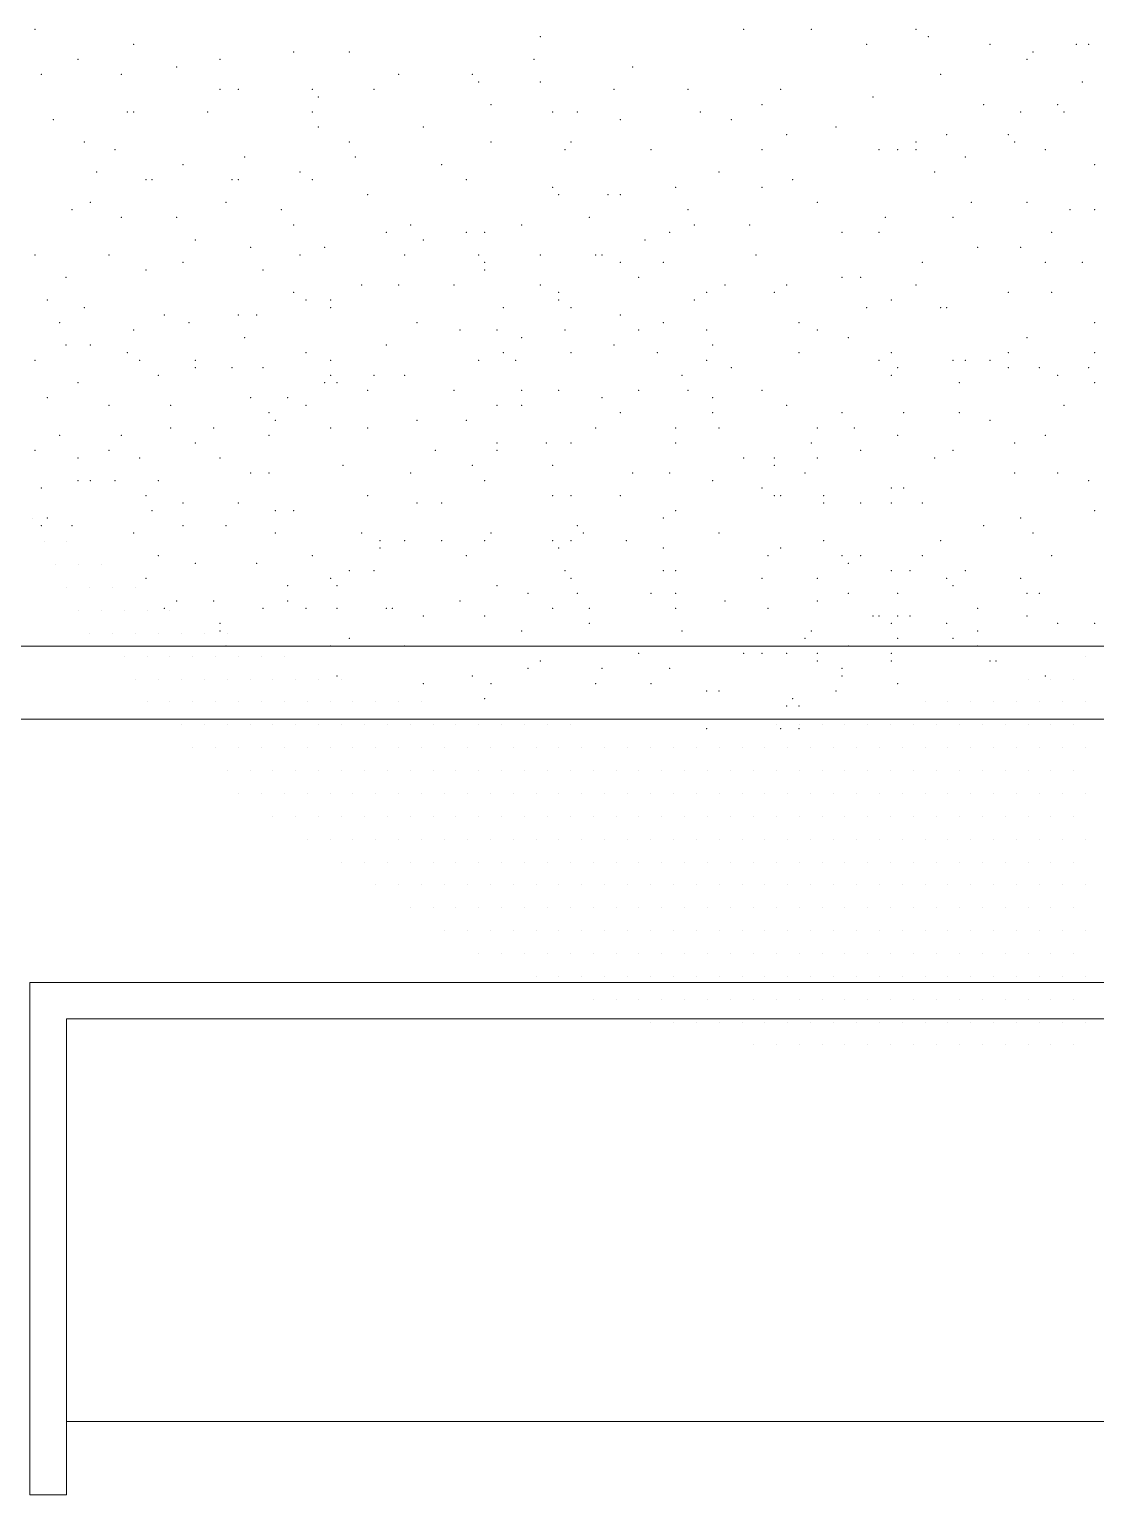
# Model space of a CAD drawing. Header units: metres. Extents: x 599 to 707, y 227 to 318.
# Drawn here: x 658.548 to 660.004, y 275.749 to 277.751 of the extents above; entities that cross this region are included whole.
import ezdxf

# ---------------------------------------------------------------- set-up
doc = ezdxf.new("R2010")
doc.units = ezdxf.units.M
for name, color, linetype, lineweight in [('banqueta', 252, 'Continuous', 9), ('gradas', 35, 'Continuous', 5), ('vegetacion', 74, 'Continuous', 0)]:
    doc.layers.add(name, color=color, linetype=linetype, lineweight=lineweight)

msp = doc.modelspace()

# ---------------------------------------------------------------- linework, layer by layer
at = {"layer": 'banqueta'}
for p, q in [((655.2498, 276.9088), (664.9148, 276.9088)), ((655.2498, 276.8088), (664.9887, 276.8088))]:
    msp.add_line(p, q, dxfattribs=at)
at = {"layer": 'gradas'}
for p, q in [((658.5481, 276.4493), (658.5481, 275.7493)), ((660.5481, 276.4493), (658.5481, 276.4493)), ((660.4981, 276.3993), (658.5981, 276.3993)), ((658.5981, 276.3993), (658.5981, 275.7493)), ((658.5981, 275.8493), (660.4981, 275.8493)), ((658.5481, 275.7493), (658.5981, 275.7493))]:
    msp.add_line(p, q, dxfattribs=at)
at = {"layer": 'vegetacion', "color": 0}
for p, q in [((658.552, 277.0824), (658.552, 277.0824)), ((658.5676, 277.0512), (658.5676, 277.0512)), ((658.5989, 277.0512), (658.5989, 277.0512)), ((658.5833, 277.0199), (658.5833, 277.0199)), ((658.6145, 277.0199), (658.6145, 277.0199)), ((658.6458, 277.0199), (658.6458, 277.0199)), ((658.5989, 276.9887), (658.5989, 276.9887)), ((658.6301, 276.9887), (658.6301, 276.9887)), ((658.6614, 276.9887), (658.6614, 276.9887)), ((658.6926, 276.9887), (658.6926, 276.9887)), ((658.6145, 276.9574), (658.6145, 276.9574)), ((658.6458, 276.9574), (658.6458, 276.9574)), ((658.677, 276.9574), (658.677, 276.9574)), ((658.7083, 276.9574), (658.7083, 276.9574)), ((658.7395, 276.9574), (658.7395, 276.9574)), ((658.6301, 276.9262), (658.6301, 276.9262)), ((658.6614, 276.9262), (658.6614, 276.9262)), ((658.6926, 276.9262), (658.6926, 276.9262)), ((658.7239, 276.9262), (658.7239, 276.9262)), ((658.7551, 276.9262), (658.7551, 276.9262)), ((658.7864, 276.9262), (658.7864, 276.9262)), ((658.8176, 276.9262), (658.8176, 276.9262)), ((658.677, 276.8949), (658.677, 276.8949)), ((658.7083, 276.8949), (658.7083, 276.8949)), ((658.7395, 276.8949), (658.7395, 276.8949)), ((658.7708, 276.8949), (658.7708, 276.8949)), ((658.802, 276.8949), (658.802, 276.8949)), ((658.8333, 276.8949), (658.8333, 276.8949)), ((658.8645, 276.8949), (658.8645, 276.8949)), ((658.8958, 276.8949), (658.8958, 276.8949)), ((659.9895, 276.8949), (659.9895, 276.8949)), ((658.6926, 276.8637), (658.6926, 276.8637)), ((658.7239, 276.8637), (658.7239, 276.8637)), ((658.7551, 276.8637), (658.7551, 276.8637)), ((658.7864, 276.8637), (658.7864, 276.8637)), ((658.8176, 276.8637), (658.8176, 276.8637)), ((658.8489, 276.8637), (658.8489, 276.8637)), ((658.8801, 276.8637), (658.8801, 276.8637)), ((658.9114, 276.8637), (658.9114, 276.8637)), ((658.9426, 276.8637), (658.9426, 276.8637)), ((658.9739, 276.8637), (658.9739, 276.8637)), ((659.9114, 276.8637), (659.9114, 276.8637)), ((659.9426, 276.8637), (659.9426, 276.8637)), ((659.9739, 276.8637), (659.9739, 276.8637)), ((658.7083, 276.8324), (658.7083, 276.8324)), ((658.7395, 276.8324), (658.7395, 276.8324)), ((658.7708, 276.8324), (658.7708, 276.8324)), ((658.802, 276.8324), (658.802, 276.8324)), ((658.8333, 276.8324), (658.8333, 276.8324)), ((658.8645, 276.8324), (658.8645, 276.8324)), ((658.8958, 276.8324), (658.8958, 276.8324)), ((658.927, 276.8324), (658.927, 276.8324)), ((658.9583, 276.8324), (658.9583, 276.8324)), ((658.9895, 276.8324), (658.9895, 276.8324)), ((659.0208, 276.8324), (659.0208, 276.8324)), ((659.052, 276.8324), (659.052, 276.8324)), ((659.0833, 276.8324), (659.0833, 276.8324)), ((659.7708, 276.8324), (659.7708, 276.8324)), ((659.802, 276.8324), (659.802, 276.8324)), ((659.8333, 276.8324), (659.8333, 276.8324)), ((659.8645, 276.8324), (659.8645, 276.8324)), ((659.8958, 276.8324), (659.8958, 276.8324)), ((659.927, 276.8324), (659.927, 276.8324)), ((659.9583, 276.8324), (659.9583, 276.8324)), ((659.9895, 276.8324), (659.9895, 276.8324)), ((658.7551, 276.8012), (658.7551, 276.8012)), ((658.7864, 276.8012), (658.7864, 276.8012)), ((658.8176, 276.8012), (658.8176, 276.8012)), ((658.8489, 276.8012), (658.8489, 276.8012)), ((658.8801, 276.8012), (658.8801, 276.8012)), ((658.9114, 276.8012), (658.9114, 276.8012)), ((658.9426, 276.8012), (658.9426, 276.8012)), ((658.9739, 276.8012), (658.9739, 276.8012)), ((659.0051, 276.8012), (659.0051, 276.8012)), ((659.0364, 276.8012), (659.0364, 276.8012)), ((659.0676, 276.8012), (659.0676, 276.8012)), ((659.0989, 276.8012), (659.0989, 276.8012)), ((659.1301, 276.8012), (659.1301, 276.8012)), ((659.1614, 276.8012), (659.1614, 276.8012)), ((659.1926, 276.8012), (659.1926, 276.8012)), ((659.2239, 276.8012), (659.2239, 276.8012)), ((659.2551, 276.8012), (659.2551, 276.8012)), ((659.2864, 276.8012), (659.2864, 276.8012)), ((659.5676, 276.8012), (659.5676, 276.8012)), ((659.5989, 276.8012), (659.5989, 276.8012)), ((659.6301, 276.8012), (659.6301, 276.8012)), ((659.6614, 276.8012), (659.6614, 276.8012)), ((659.6926, 276.8012), (659.6926, 276.8012)), ((659.7239, 276.8012), (659.7239, 276.8012)), ((659.7551, 276.8012), (659.7551, 276.8012)), ((659.7864, 276.8012), (659.7864, 276.8012)), ((659.8176, 276.8012), (659.8176, 276.8012)), ((659.8489, 276.8012), (659.8489, 276.8012)), ((659.8801, 276.8012), (659.8801, 276.8012)), ((659.9114, 276.8012), (659.9114, 276.8012)), ((659.9426, 276.8012), (659.9426, 276.8012)), ((659.9739, 276.8012), (659.9739, 276.8012)), ((658.7708, 276.7699), (658.7708, 276.7699)), ((658.802, 276.7699), (658.802, 276.7699)), ((658.8333, 276.7699), (658.8333, 276.7699)), ((658.8645, 276.7699), (658.8645, 276.7699)), ((658.8958, 276.7699), (658.8958, 276.7699)), ((658.927, 276.7699), (658.927, 276.7699)), ((658.9583, 276.7699), (658.9583, 276.7699)), ((658.9895, 276.7699), (658.9895, 276.7699)), ((659.0208, 276.7699), (659.0208, 276.7699)), ((659.052, 276.7699), (659.052, 276.7699)), ((659.0833, 276.7699), (659.0833, 276.7699)), ((659.1145, 276.7699), (659.1145, 276.7699)), ((659.1458, 276.7699), (659.1458, 276.7699)), ((659.177, 276.7699), (659.177, 276.7699)), ((659.2083, 276.7699), (659.2083, 276.7699)), ((659.2395, 276.7699), (659.2395, 276.7699)), ((659.2708, 276.7699), (659.2708, 276.7699)), ((659.302, 276.7699), (659.302, 276.7699)), ((659.3333, 276.7699), (659.3333, 276.7699)), ((659.3645, 276.7699), (659.3645, 276.7699)), ((659.3958, 276.7699), (659.3958, 276.7699)), ((659.427, 276.7699), (659.427, 276.7699)), ((659.4583, 276.7699), (659.4583, 276.7699)), ((659.4895, 276.7699), (659.4895, 276.7699)), ((659.5208, 276.7699), (659.5208, 276.7699)), ((659.552, 276.7699), (659.552, 276.7699)), ((659.5833, 276.7699), (659.5833, 276.7699)), ((659.6145, 276.7699), (659.6145, 276.7699)), ((659.6458, 276.7699), (659.6458, 276.7699)), ((659.677, 276.7699), (659.677, 276.7699)), ((659.7083, 276.7699), (659.7083, 276.7699)), ((659.7395, 276.7699), (659.7395, 276.7699)), ((659.7708, 276.7699), (659.7708, 276.7699)), ((659.802, 276.7699), (659.802, 276.7699)), ((659.8333, 276.7699), (659.8333, 276.7699)), ((659.8645, 276.7699), (659.8645, 276.7699)), ((659.8958, 276.7699), (659.8958, 276.7699)), ((659.927, 276.7699), (659.927, 276.7699)), ((659.9583, 276.7699), (659.9583, 276.7699)), ((659.9895, 276.7699), (659.9895, 276.7699)), ((658.8176, 276.7387), (658.8176, 276.7387)), ((658.8489, 276.7387), (658.8489, 276.7387)), ((658.8801, 276.7387), (658.8801, 276.7387)), ((658.9114, 276.7387), (658.9114, 276.7387)), ((658.9426, 276.7387), (658.9426, 276.7387)), ((658.9739, 276.7387), (658.9739, 276.7387)), ((659.0051, 276.7387), (659.0051, 276.7387)), ((659.0364, 276.7387), (659.0364, 276.7387)), ((659.0676, 276.7387), (659.0676, 276.7387)), ((659.0989, 276.7387), (659.0989, 276.7387)), ((659.1301, 276.7387), (659.1301, 276.7387)), ((659.1614, 276.7387), (659.1614, 276.7387)), ((659.1926, 276.7387), (659.1926, 276.7387)), ((659.2239, 276.7387), (659.2239, 276.7387)), ((659.2551, 276.7387), (659.2551, 276.7387)), ((659.2864, 276.7387), (659.2864, 276.7387)), ((659.3176, 276.7387), (659.3176, 276.7387)), ((659.3489, 276.7387), (659.3489, 276.7387)), ((659.3801, 276.7387), (659.3801, 276.7387)), ((659.4114, 276.7387), (659.4114, 276.7387)), ((659.4426, 276.7387), (659.4426, 276.7387)), ((659.4739, 276.7387), (659.4739, 276.7387)), ((659.5051, 276.7387), (659.5051, 276.7387)), ((659.5364, 276.7387), (659.5364, 276.7387)), ((659.5676, 276.7387), (659.5676, 276.7387)), ((659.5989, 276.7387), (659.5989, 276.7387)), ((659.6301, 276.7387), (659.6301, 276.7387)), ((659.6614, 276.7387), (659.6614, 276.7387)), ((659.6926, 276.7387), (659.6926, 276.7387)), ((659.7239, 276.7387), (659.7239, 276.7387)), ((659.7551, 276.7387), (659.7551, 276.7387)), ((659.7864, 276.7387), (659.7864, 276.7387)), ((659.8176, 276.7387), (659.8176, 276.7387)), ((659.8489, 276.7387), (659.8489, 276.7387)), ((659.8801, 276.7387), (659.8801, 276.7387)), ((659.9114, 276.7387), (659.9114, 276.7387)), ((659.9426, 276.7387), (659.9426, 276.7387)), ((659.9739, 276.7387), (659.9739, 276.7387)), ((658.8333, 276.7074), (658.8333, 276.7074)), ((658.8645, 276.7074), (658.8645, 276.7074)), ((658.8958, 276.7074), (658.8958, 276.7074)), ((658.927, 276.7074), (658.927, 276.7074)), ((658.9583, 276.7074), (658.9583, 276.7074)), ((658.9895, 276.7074), (658.9895, 276.7074)), ((659.0208, 276.7074), (659.0208, 276.7074)), ((659.052, 276.7074), (659.052, 276.7074)), ((659.0833, 276.7074), (659.0833, 276.7074)), ((659.1145, 276.7074), (659.1145, 276.7074)), ((659.1458, 276.7074), (659.1458, 276.7074)), ((659.177, 276.7074), (659.177, 276.7074)), ((659.2083, 276.7074), (659.2083, 276.7074)), ((659.2395, 276.7074), (659.2395, 276.7074)), ((659.2708, 276.7074), (659.2708, 276.7074)), ((659.302, 276.7074), (659.302, 276.7074)), ((659.3333, 276.7074), (659.3333, 276.7074)), ((659.3645, 276.7074), (659.3645, 276.7074)), ((659.3958, 276.7074), (659.3958, 276.7074)), ((659.427, 276.7074), (659.427, 276.7074)), ((659.4583, 276.7074), (659.4583, 276.7074)), ((659.4895, 276.7074), (659.4895, 276.7074)), ((659.5208, 276.7074), (659.5208, 276.7074)), ((659.552, 276.7074), (659.552, 276.7074)), ((659.5833, 276.7074), (659.5833, 276.7074)), ((659.6145, 276.7074), (659.6145, 276.7074)), ((659.6458, 276.7074), (659.6458, 276.7074)), ((659.677, 276.7074), (659.677, 276.7074)), ((659.7083, 276.7074), (659.7083, 276.7074)), ((659.7395, 276.7074), (659.7395, 276.7074)), ((659.7708, 276.7074), (659.7708, 276.7074)), ((659.802, 276.7074), (659.802, 276.7074)), ((659.8333, 276.7074), (659.8333, 276.7074)), ((659.8645, 276.7074), (659.8645, 276.7074)), ((659.8958, 276.7074), (659.8958, 276.7074)), ((659.927, 276.7074), (659.927, 276.7074)), ((659.9583, 276.7074), (659.9583, 276.7074)), ((659.9895, 276.7074), (659.9895, 276.7074)), ((658.8801, 276.6762), (658.8801, 276.6762)), ((658.9114, 276.6762), (658.9114, 276.6762)), ((658.9426, 276.6762), (658.9426, 276.6762)), ((658.9739, 276.6762), (658.9739, 276.6762)), ((659.0051, 276.6762), (659.0051, 276.6762)), ((659.0364, 276.6762), (659.0364, 276.6762)), ((659.0676, 276.6762), (659.0676, 276.6762)), ((659.0989, 276.6762), (659.0989, 276.6762)), ((659.1301, 276.6762), (659.1301, 276.6762)), ((659.1614, 276.6762), (659.1614, 276.6762)), ((659.1926, 276.6762), (659.1926, 276.6762)), ((659.2239, 276.6762), (659.2239, 276.6762)), ((659.2551, 276.6762), (659.2551, 276.6762)), ((659.2864, 276.6762), (659.2864, 276.6762)), ((659.3176, 276.6762), (659.3176, 276.6762)), ((659.3489, 276.6762), (659.3489, 276.6762)), ((659.3801, 276.6762), (659.3801, 276.6762)), ((659.4114, 276.6762), (659.4114, 276.6762)), ((659.4426, 276.6762), (659.4426, 276.6762)), ((659.4739, 276.6762), (659.4739, 276.6762)), ((659.5051, 276.6762), (659.5051, 276.6762)), ((659.5364, 276.6762), (659.5364, 276.6762)), ((659.5676, 276.6762), (659.5676, 276.6762)), ((659.5989, 276.6762), (659.5989, 276.6762)), ((659.6301, 276.6762), (659.6301, 276.6762)), ((659.6614, 276.6762), (659.6614, 276.6762)), ((659.6926, 276.6762), (659.6926, 276.6762)), ((659.7239, 276.6762), (659.7239, 276.6762)), ((659.7551, 276.6762), (659.7551, 276.6762)), ((659.7864, 276.6762), (659.7864, 276.6762)), ((659.8176, 276.6762), (659.8176, 276.6762)), ((659.8489, 276.6762), (659.8489, 276.6762)), ((659.8801, 276.6762), (659.8801, 276.6762)), ((659.9114, 276.6762), (659.9114, 276.6762)), ((659.9426, 276.6762), (659.9426, 276.6762)), ((659.9739, 276.6762), (659.9739, 276.6762)), ((658.927, 276.6449), (658.927, 276.6449)), ((658.9583, 276.6449), (658.9583, 276.6449)), ((658.9895, 276.6449), (658.9895, 276.6449)), ((659.0208, 276.6449), (659.0208, 276.6449)), ((659.052, 276.6449), (659.052, 276.6449)), ((659.0833, 276.6449), (659.0833, 276.6449)), ((659.1145, 276.6449), (659.1145, 276.6449)), ((659.1458, 276.6449), (659.1458, 276.6449)), ((659.177, 276.6449), (659.177, 276.6449)), ((659.2083, 276.6449), (659.2083, 276.6449)), ((659.2395, 276.6449), (659.2395, 276.6449)), ((659.2708, 276.6449), (659.2708, 276.6449)), ((659.302, 276.6449), (659.302, 276.6449)), ((659.3333, 276.6449), (659.3333, 276.6449)), ((659.3645, 276.6449), (659.3645, 276.6449)), ((659.3958, 276.6449), (659.3958, 276.6449)), ((659.427, 276.6449), (659.427, 276.6449)), ((659.4583, 276.6449), (659.4583, 276.6449)), ((659.4895, 276.6449), (659.4895, 276.6449)), ((659.5208, 276.6449), (659.5208, 276.6449)), ((659.552, 276.6449), (659.552, 276.6449)), ((659.5833, 276.6449), (659.5833, 276.6449)), ((659.6145, 276.6449), (659.6145, 276.6449)), ((659.6458, 276.6449), (659.6458, 276.6449)), ((659.677, 276.6449), (659.677, 276.6449)), ((659.7083, 276.6449), (659.7083, 276.6449)), ((659.7395, 276.6449), (659.7395, 276.6449)), ((659.7708, 276.6449), (659.7708, 276.6449)), ((659.802, 276.6449), (659.802, 276.6449)), ((659.8333, 276.6449), (659.8333, 276.6449)), ((659.8645, 276.6449), (659.8645, 276.6449)), ((659.8958, 276.6449), (659.8958, 276.6449)), ((659.927, 276.6449), (659.927, 276.6449)), ((659.9583, 276.6449), (659.9583, 276.6449)), ((659.9895, 276.6449), (659.9895, 276.6449)), ((658.9739, 276.6137), (658.9739, 276.6137)), ((659.0051, 276.6137), (659.0051, 276.6137)), ((659.0364, 276.6137), (659.0364, 276.6137)), ((659.0676, 276.6137), (659.0676, 276.6137)), ((659.0989, 276.6137), (659.0989, 276.6137)), ((659.1301, 276.6137), (659.1301, 276.6137)), ((659.1614, 276.6137), (659.1614, 276.6137)), ((659.1926, 276.6137), (659.1926, 276.6137)), ((659.2239, 276.6137), (659.2239, 276.6137)), ((659.2551, 276.6137), (659.2551, 276.6137)), ((659.2864, 276.6137), (659.2864, 276.6137)), ((659.3176, 276.6137), (659.3176, 276.6137)), ((659.3489, 276.6137), (659.3489, 276.6137)), ((659.3801, 276.6137), (659.3801, 276.6137)), ((659.4114, 276.6137), (659.4114, 276.6137)), ((659.4426, 276.6137), (659.4426, 276.6137)), ((659.4739, 276.6137), (659.4739, 276.6137)), ((659.5051, 276.6137), (659.5051, 276.6137)), ((659.5364, 276.6137), (659.5364, 276.6137)), ((659.5676, 276.6137), (659.5676, 276.6137)), ((659.5989, 276.6137), (659.5989, 276.6137)), ((659.6301, 276.6137), (659.6301, 276.6137)), ((659.6614, 276.6137), (659.6614, 276.6137)), ((659.6926, 276.6137), (659.6926, 276.6137)), ((659.7239, 276.6137), (659.7239, 276.6137)), ((659.7551, 276.6137), (659.7551, 276.6137)), ((659.7864, 276.6137), (659.7864, 276.6137)), ((659.8176, 276.6137), (659.8176, 276.6137)), ((659.8489, 276.6137), (659.8489, 276.6137)), ((659.8801, 276.6137), (659.8801, 276.6137)), ((659.9114, 276.6137), (659.9114, 276.6137)), ((659.9426, 276.6137), (659.9426, 276.6137)), ((659.9739, 276.6137), (659.9739, 276.6137)), ((659.0208, 276.5824), (659.0208, 276.5824)), ((659.052, 276.5824), (659.052, 276.5824)), ((659.0833, 276.5824), (659.0833, 276.5824)), ((659.1145, 276.5824), (659.1145, 276.5824)), ((659.1458, 276.5824), (659.1458, 276.5824)), ((659.177, 276.5824), (659.177, 276.5824)), ((659.2083, 276.5824), (659.2083, 276.5824)), ((659.2395, 276.5824), (659.2395, 276.5824)), ((659.2708, 276.5824), (659.2708, 276.5824)), ((659.302, 276.5824), (659.302, 276.5824)), ((659.3333, 276.5824), (659.3333, 276.5824)), ((659.3645, 276.5824), (659.3645, 276.5824)), ((659.3958, 276.5824), (659.3958, 276.5824)), ((659.427, 276.5824), (659.427, 276.5824)), ((659.4583, 276.5824), (659.4583, 276.5824)), ((659.4895, 276.5824), (659.4895, 276.5824)), ((659.5208, 276.5824), (659.5208, 276.5824)), ((659.552, 276.5824), (659.552, 276.5824)), ((659.5833, 276.5824), (659.5833, 276.5824)), ((659.6145, 276.5824), (659.6145, 276.5824)), ((659.6458, 276.5824), (659.6458, 276.5824)), ((659.677, 276.5824), (659.677, 276.5824)), ((659.7083, 276.5824), (659.7083, 276.5824)), ((659.7395, 276.5824), (659.7395, 276.5824)), ((659.7708, 276.5824), (659.7708, 276.5824)), ((659.802, 276.5824), (659.802, 276.5824)), ((659.8333, 276.5824), (659.8333, 276.5824)), ((659.8645, 276.5824), (659.8645, 276.5824)), ((659.8958, 276.5824), (659.8958, 276.5824)), ((659.927, 276.5824), (659.927, 276.5824)), ((659.9583, 276.5824), (659.9583, 276.5824)), ((659.9895, 276.5824), (659.9895, 276.5824)), ((659.0676, 276.5512), (659.0676, 276.5512)), ((659.0989, 276.5512), (659.0989, 276.5512)), ((659.1301, 276.5512), (659.1301, 276.5512)), ((659.1614, 276.5512), (659.1614, 276.5512)), ((659.1926, 276.5512), (659.1926, 276.5512)), ((659.2239, 276.5512), (659.2239, 276.5512)), ((659.2551, 276.5512), (659.2551, 276.5512)), ((659.2864, 276.5512), (659.2864, 276.5512)), ((659.3176, 276.5512), (659.3176, 276.5512)), ((659.3489, 276.5512), (659.3489, 276.5512)), ((659.3801, 276.5512), (659.3801, 276.5512)), ((659.4114, 276.5512), (659.4114, 276.5512)), ((659.4426, 276.5512), (659.4426, 276.5512)), ((659.4739, 276.5512), (659.4739, 276.5512)), ((659.5051, 276.5512), (659.5051, 276.5512)), ((659.5364, 276.5512), (659.5364, 276.5512)), ((659.5676, 276.5512), (659.5676, 276.5512)), ((659.5989, 276.5512), (659.5989, 276.5512)), ((659.6301, 276.5512), (659.6301, 276.5512)), ((659.6614, 276.5512), (659.6614, 276.5512)), ((659.6926, 276.5512), (659.6926, 276.5512)), ((659.7239, 276.5512), (659.7239, 276.5512)), ((659.7551, 276.5512), (659.7551, 276.5512)), ((659.7864, 276.5512), (659.7864, 276.5512)), ((659.8176, 276.5512), (659.8176, 276.5512)), ((659.8489, 276.5512), (659.8489, 276.5512)), ((659.8801, 276.5512), (659.8801, 276.5512)), ((659.9114, 276.5512), (659.9114, 276.5512)), ((659.9426, 276.5512), (659.9426, 276.5512)), ((659.9739, 276.5512), (659.9739, 276.5512)), ((659.1145, 276.5199), (659.1145, 276.5199)), ((659.1458, 276.5199), (659.1458, 276.5199)), ((659.177, 276.5199), (659.177, 276.5199)), ((659.2083, 276.5199), (659.2083, 276.5199)), ((659.2395, 276.5199), (659.2395, 276.5199)), ((659.2708, 276.5199), (659.2708, 276.5199)), ((659.302, 276.5199), (659.302, 276.5199)), ((659.3333, 276.5199), (659.3333, 276.5199)), ((659.3645, 276.5199), (659.3645, 276.5199)), ((659.3958, 276.5199), (659.3958, 276.5199)), ((659.427, 276.5199), (659.427, 276.5199)), ((659.4583, 276.5199), (659.4583, 276.5199)), ((659.4895, 276.5199), (659.4895, 276.5199)), ((659.5208, 276.5199), (659.5208, 276.5199)), ((659.552, 276.5199), (659.552, 276.5199)), ((659.5833, 276.5199), (659.5833, 276.5199)), ((659.6145, 276.5199), (659.6145, 276.5199)), ((659.6458, 276.5199), (659.6458, 276.5199)), ((659.677, 276.5199), (659.677, 276.5199)), ((659.7083, 276.5199), (659.7083, 276.5199)), ((659.7395, 276.5199), (659.7395, 276.5199)), ((659.7708, 276.5199), (659.7708, 276.5199)), ((659.802, 276.5199), (659.802, 276.5199)), ((659.8333, 276.5199), (659.8333, 276.5199)), ((659.8645, 276.5199), (659.8645, 276.5199)), ((659.8958, 276.5199), (659.8958, 276.5199)), ((659.927, 276.5199), (659.927, 276.5199)), ((659.9583, 276.5199), (659.9583, 276.5199)), ((659.9895, 276.5199), (659.9895, 276.5199)), ((659.1614, 276.4887), (659.1614, 276.4887)), ((659.1926, 276.4887), (659.1926, 276.4887)), ((659.2239, 276.4887), (659.2239, 276.4887)), ((659.2551, 276.4887), (659.2551, 276.4887)), ((659.2864, 276.4887), (659.2864, 276.4887)), ((659.3176, 276.4887), (659.3176, 276.4887)), ((659.3489, 276.4887), (659.3489, 276.4887)), ((659.3801, 276.4887), (659.3801, 276.4887)), ((659.4114, 276.4887), (659.4114, 276.4887)), ((659.4426, 276.4887), (659.4426, 276.4887)), ((659.4739, 276.4887), (659.4739, 276.4887)), ((659.5051, 276.4887), (659.5051, 276.4887)), ((659.5364, 276.4887), (659.5364, 276.4887)), ((659.5676, 276.4887), (659.5676, 276.4887)), ((659.5989, 276.4887), (659.5989, 276.4887)), ((659.6301, 276.4887), (659.6301, 276.4887)), ((659.6614, 276.4887), (659.6614, 276.4887)), ((659.6926, 276.4887), (659.6926, 276.4887)), ((659.7239, 276.4887), (659.7239, 276.4887)), ((659.7551, 276.4887), (659.7551, 276.4887)), ((659.7864, 276.4887), (659.7864, 276.4887)), ((659.8176, 276.4887), (659.8176, 276.4887)), ((659.8489, 276.4887), (659.8489, 276.4887)), ((659.8801, 276.4887), (659.8801, 276.4887)), ((659.9114, 276.4887), (659.9114, 276.4887)), ((659.9426, 276.4887), (659.9426, 276.4887)), ((659.9739, 276.4887), (659.9739, 276.4887)), ((659.2395, 276.4574), (659.2395, 276.4574)), ((659.2708, 276.4574), (659.2708, 276.4574)), ((659.302, 276.4574), (659.302, 276.4574)), ((659.3333, 276.4574), (659.3333, 276.4574)), ((659.3645, 276.4574), (659.3645, 276.4574)), ((659.3958, 276.4574), (659.3958, 276.4574)), ((659.427, 276.4574), (659.427, 276.4574)), ((659.4583, 276.4574), (659.4583, 276.4574)), ((659.4895, 276.4574), (659.4895, 276.4574)), ((659.5208, 276.4574), (659.5208, 276.4574)), ((659.552, 276.4574), (659.552, 276.4574)), ((659.5833, 276.4574), (659.5833, 276.4574)), ((659.6145, 276.4574), (659.6145, 276.4574)), ((659.6458, 276.4574), (659.6458, 276.4574)), ((659.677, 276.4574), (659.677, 276.4574)), ((659.7083, 276.4574), (659.7083, 276.4574)), ((659.7395, 276.4574), (659.7395, 276.4574)), ((659.7708, 276.4574), (659.7708, 276.4574)), ((659.802, 276.4574), (659.802, 276.4574)), ((659.8333, 276.4574), (659.8333, 276.4574)), ((659.8645, 276.4574), (659.8645, 276.4574)), ((659.8958, 276.4574), (659.8958, 276.4574)), ((659.927, 276.4574), (659.927, 276.4574)), ((659.9583, 276.4574), (659.9583, 276.4574)), ((659.9895, 276.4574), (659.9895, 276.4574)), ((659.3176, 276.4262), (659.3176, 276.4262)), ((659.3489, 276.4262), (659.3489, 276.4262)), ((659.3801, 276.4262), (659.3801, 276.4262)), ((659.4114, 276.4262), (659.4114, 276.4262)), ((659.4426, 276.4262), (659.4426, 276.4262)), ((659.4739, 276.4262), (659.4739, 276.4262)), ((659.5051, 276.4262), (659.5051, 276.4262)), ((659.5364, 276.4262), (659.5364, 276.4262)), ((659.5676, 276.4262), (659.5676, 276.4262)), ((659.5989, 276.4262), (659.5989, 276.4262)), ((659.6301, 276.4262), (659.6301, 276.4262)), ((659.6614, 276.4262), (659.6614, 276.4262)), ((659.6926, 276.4262), (659.6926, 276.4262)), ((659.7239, 276.4262), (659.7239, 276.4262)), ((659.7551, 276.4262), (659.7551, 276.4262)), ((659.7864, 276.4262), (659.7864, 276.4262)), ((659.8176, 276.4262), (659.8176, 276.4262)), ((659.8489, 276.4262), (659.8489, 276.4262)), ((659.8801, 276.4262), (659.8801, 276.4262)), ((659.9114, 276.4262), (659.9114, 276.4262)), ((659.9426, 276.4262), (659.9426, 276.4262)), ((659.9739, 276.4262), (659.9739, 276.4262)), ((659.3958, 276.3949), (659.3958, 276.3949)), ((659.427, 276.3949), (659.427, 276.3949)), ((659.4583, 276.3949), (659.4583, 276.3949)), ((659.4895, 276.3949), (659.4895, 276.3949)), ((659.5208, 276.3949), (659.5208, 276.3949)), ((659.552, 276.3949), (659.552, 276.3949)), ((659.5833, 276.3949), (659.5833, 276.3949)), ((659.6145, 276.3949), (659.6145, 276.3949)), ((659.6458, 276.3949), (659.6458, 276.3949)), ((659.677, 276.3949), (659.677, 276.3949)), ((659.7083, 276.3949), (659.7083, 276.3949)), ((659.7395, 276.3949), (659.7395, 276.3949)), ((659.7708, 276.3949), (659.7708, 276.3949)), ((659.802, 276.3949), (659.802, 276.3949)), ((659.8333, 276.3949), (659.8333, 276.3949)), ((659.8645, 276.3949), (659.8645, 276.3949)), ((659.8958, 276.3949), (659.8958, 276.3949)), ((659.927, 276.3949), (659.927, 276.3949)), ((659.9583, 276.3949), (659.9583, 276.3949)), ((659.9895, 276.3949), (659.9895, 276.3949)), ((659.5364, 276.3637), (659.5364, 276.3637)), ((659.5676, 276.3637), (659.5676, 276.3637)), ((659.5989, 276.3637), (659.5989, 276.3637)), ((659.6301, 276.3637), (659.6301, 276.3637)), ((659.6614, 276.3637), (659.6614, 276.3637)), ((659.6926, 276.3637), (659.6926, 276.3637)), ((659.7239, 276.3637), (659.7239, 276.3637)), ((659.7551, 276.3637), (659.7551, 276.3637)), ((659.7864, 276.3637), (659.7864, 276.3637)), ((659.8176, 276.3637), (659.8176, 276.3637)), ((659.8489, 276.3637), (659.8489, 276.3637)), ((659.8801, 276.3637), (659.8801, 276.3637)), ((659.9114, 276.3637), (659.9114, 276.3637)), ((659.9426, 276.3637), (659.9426, 276.3637)), ((659.9739, 276.3637), (659.9739, 276.3637))]:
    msp.add_line(p, q, dxfattribs=at)
at = {"layer": 'vegetacion'}
for p in [(658.5553, 277.7514), (659.5229, 277.7514), (659.6154, 277.7514), (659.7585, 277.7514), (658.6899, 277.7308), (659.2452, 277.7411), (659.6911, 277.7308), (659.7753, 277.7411), (659.8594, 277.7308), (659.9772, 277.7308), (659.994, 277.7308), (658.6142, 277.7103), (658.8077, 277.7103), (658.9087, 277.7205), (658.9844, 277.7205), (659.2368, 277.7103), (659.9099, 277.7103), (659.9183, 277.7205), (658.5637, 277.6897), (658.6731, 277.6897), (658.7488, 277.7), (659.0517, 277.6897), (659.1527, 277.6897), (659.3714, 277.7), (659.7921, 277.6897), (658.8077, 277.6692), (658.8329, 277.6692), (658.9339, 277.6692), (659.018, 277.6692), (659.1611, 277.6794), (659.2452, 277.6794), (659.3462, 277.6692), (659.4471, 277.6692), (659.5734, 277.6692), (659.9856, 277.6794), (658.9423, 277.6589), (659.1779, 277.6486), (659.5481, 277.6486), (659.6996, 277.6589), (659.851, 277.6486), (659.952, 277.6486), (658.5805, 277.6281), (658.6815, 277.6384), (658.6899, 277.6384), (658.7909, 277.6384), (658.9339, 277.6384), (659.262, 277.6384), (659.2957, 277.6384), (659.3546, 277.6281), (659.464, 277.6384), (659.506, 277.6281), (659.9015, 277.6384), (659.9604, 277.6384), (658.9423, 277.6178), (659.0854, 277.6178), (659.5818, 277.6075), (659.6491, 277.6178), (659.8005, 277.6075), (659.8847, 277.6075), (658.6226, 277.5973), (658.6647, 277.587), (658.9844, 277.5973), (659.1779, 277.5973), (659.2789, 277.587), (659.2873, 277.5973), (659.3967, 277.587), (659.5481, 277.587), (659.708, 277.587), (659.7332, 277.587), (659.7585, 277.5973), (659.7585, 277.587), (659.8931, 277.5973), (659.9351, 277.587), (658.7572, 277.5664), (658.8414, 277.5767), (658.9928, 277.5767), (659.1106, 277.5664), (659.8258, 277.5767), (660.0025, 277.5664), (658.6394, 277.5562), (658.9171, 277.5562), (659.4892, 277.5562), (659.7837, 277.5562), (658.7067, 277.5459), (658.7151, 277.5459), (658.8245, 277.5459), (658.8329, 277.5459), (658.9339, 277.5459), (659.1443, 277.5459), (659.262, 277.5356), (659.4303, 277.5356), (659.5481, 277.5356), (659.5902, 277.5459), (658.631, 277.5151), (658.8161, 277.5151), (659.0096, 277.5253), (659.2705, 277.5253), (659.3378, 277.5253), (659.3546, 277.5253), (659.6238, 277.5151), (659.8342, 277.5151), (659.9099, 277.5151), (658.6058, 277.5048), (658.6731, 277.4945), (658.7488, 277.4945), (658.8918, 277.5048), (659.3125, 277.4945), (659.4471, 277.5048), (659.7164, 277.4945), (659.8089, 277.4945), (659.9688, 277.5048), (660.0025, 277.5048), (658.9087, 277.4842), (659.0349, 277.474), (659.0685, 277.4842), (659.1443, 277.474), (659.1695, 277.474), (659.22, 277.4842), (659.4219, 277.474), (659.4556, 277.4842), (659.5313, 277.4842), (659.6575, 277.474), (659.708, 277.474), (659.9436, 277.474), (658.774, 277.4637), (658.8498, 277.4534), (658.9507, 277.4534), (659.0854, 277.4637), (659.3883, 277.4637), (659.8426, 277.4534), (659.9015, 277.4534), (658.5553, 277.4431), (658.6563, 277.4431), (658.7572, 277.4329), (658.9171, 277.4431), (659.0601, 277.4431), (659.1611, 277.4431), (659.1611, 277.4431), (659.1695, 277.4329), (659.2452, 277.4431), (659.3209, 277.4431), (659.3294, 277.4431), (659.3546, 277.4329), (659.4135, 277.4329), (659.5397, 277.4431), (659.7669, 277.4329), (659.9351, 277.4329), (659.9856, 277.4329), (658.5974, 277.4123), (658.7067, 277.4226), (658.7067, 277.4226), (658.8666, 277.4226), (659.1695, 277.4226), (659.3798, 277.4123), (659.6575, 277.4123), (659.6827, 277.4123), (658.9087, 277.3918), (659.0012, 277.402), (659.0517, 277.402), (659.1274, 277.402), (659.2452, 277.402), (659.2705, 277.3918), (659.4724, 277.3918), (659.4976, 277.402), (659.4976, 277.402), (659.5649, 277.3918), (659.5818, 277.402), (659.7585, 277.402), (659.8847, 277.3918), (659.8847, 277.3918), (659.9436, 277.3918), (658.5721, 277.3815), (658.6226, 277.3712), (658.9255, 277.3815), (658.9591, 277.3815), (658.9591, 277.3712), (659.1947, 277.3712), (659.2705, 277.3815), (659.2873, 277.3712), (659.4556, 277.3815), (659.6911, 277.3712), (659.7248, 277.3815), (659.7921, 277.3712), (659.8005, 277.3712), (658.5889, 277.3507), (658.732, 277.361), (658.7656, 277.3507), (658.8329, 277.361), (658.8582, 277.361), (659.0769, 277.3507), (659.3546, 277.361), (659.4135, 277.3507), (659.5986, 277.3507), (660.0025, 277.3507), (658.6899, 277.3404), (658.8414, 277.3301), (659.1358, 277.3404), (659.1863, 277.3404), (659.22, 277.3301), (659.2789, 277.3404), (659.3798, 277.3404), (659.4724, 277.3404), (659.6238, 277.3404), (659.6659, 277.3301), (659.9099, 277.3301), (658.5974, 277.3199), (658.631, 277.3199), (658.6815, 277.3096), (658.9255, 277.3096), (659.0349, 277.3199), (659.1947, 277.3096), (659.2873, 277.3096), (659.3462, 277.3199), (659.4051, 277.3096), (659.4808, 277.3199), (659.5986, 277.3096), (659.7248, 277.3096), (659.8847, 277.3096), (660.0025, 277.3096), (658.5553, 277.2993), (658.6983, 277.2993), (658.774, 277.2993), (658.774, 277.289), (658.8245, 277.289), (658.8666, 277.289), (658.9591, 277.2993), (659.1611, 277.2993), (659.2116, 277.2993), (659.4724, 277.2993), (659.506, 277.289), (659.708, 277.2993), (659.7332, 277.289), (659.8089, 277.2993), (659.8258, 277.2993), (659.8594, 277.2993), (659.8847, 277.289), (659.9267, 277.289), (659.994, 277.289), (658.6142, 277.2685), (658.7236, 277.2788), (658.9507, 277.2685), (658.9591, 277.2788), (658.9676, 277.2685), (659.018, 277.2788), (659.0601, 277.2788), (659.4387, 277.2788), (659.7248, 277.2788), (659.8174, 277.2685), (659.952, 277.2788), (660.0025, 277.2685), (658.5721, 277.2479), (658.8498, 277.2479), (658.9003, 277.2479), (659.0096, 277.2582), (659.1274, 277.2582), (659.22, 277.2582), (659.2705, 277.2582), (659.3294, 277.2479), (659.3798, 277.2582), (659.3798, 277.2582), (659.4471, 277.2582), (659.4808, 277.2479), (659.5481, 277.2582), (658.6563, 277.2377), (658.7404, 277.2377), (658.875, 277.2274), (658.875, 277.2274), (658.9255, 277.2377), (659.1863, 277.2377), (659.22, 277.2377), (659.3546, 277.2274), (659.4808, 277.2274), (659.5818, 277.2377), (659.6575, 277.2274), (659.7416, 277.2274), (659.8174, 277.2274), (659.9604, 277.2377), (658.7404, 277.2068), (658.7993, 277.2068), (658.8834, 277.2171), (658.9591, 277.2068), (659.0096, 277.2068), (659.0769, 277.2171), (659.1443, 277.2171), (659.3209, 277.2068), (659.4303, 277.2068), (659.4892, 277.2068), (659.6238, 277.2068), (659.6743, 277.2068), (659.8594, 277.2171), (658.5889, 277.1966), (658.6731, 277.1966), (658.774, 277.1863), (658.875, 277.1966), (659.1863, 277.1863), (659.2536, 277.1863), (659.2873, 277.1863), (659.4303, 277.1863), (659.6154, 277.1863), (659.7332, 277.1966), (659.8931, 277.1863), (659.9351, 277.1966), (658.5553, 277.176), (658.6563, 277.176), (659.1022, 277.176), (659.1863, 277.176), (659.6827, 277.176), (659.8089, 277.176), (658.6142, 277.1657), (658.6983, 277.1657), (658.8077, 277.1657), (658.976, 277.1555), (659.1527, 277.1555), (659.262, 277.1555), (659.5229, 277.1657), (659.5649, 277.1657), (659.5649, 277.1555), (659.6238, 277.1657), (659.7837, 277.1657), (658.6142, 277.1349), (658.631, 277.1349), (658.6647, 277.1349), (658.7236, 277.1349), (658.8498, 277.1452), (658.8498, 277.1452), (658.875, 277.1452), (659.0685, 277.1452), (659.1695, 277.1349), (659.3714, 277.1452), (659.4219, 277.1452), (659.4808, 277.1349), (659.607, 277.1452), (659.8931, 277.1452), (659.952, 277.1452), (659.994, 277.1349), (658.5637, 277.1247), (658.7067, 277.1144), (659.0096, 277.1144), (659.262, 277.1144), (659.2873, 277.1144), (659.3546, 277.1144), (659.5481, 277.1247), (659.5649, 277.1144), (659.5734, 277.1144), (659.6323, 277.1144), (659.7248, 277.1247), (659.7416, 277.1247), (658.7151, 277.0938), (658.7572, 277.1041), (658.8329, 277.1041), (658.8834, 277.0938), (658.9087, 277.0938), (659.0769, 277.1041), (659.1106, 277.1041), (659.4303, 277.0938), (659.6323, 277.1041), (659.6827, 277.1041), (659.7248, 277.1041), (659.7669, 277.1041), (660.0025, 277.0938), (658.5637, 277.0733), (658.5721, 277.0836), (658.6058, 277.0733), (658.7572, 277.0733), (658.8161, 277.0733), (659.2957, 277.0733), (659.4135, 277.0836), (659.851, 277.0733), (659.9015, 277.0836), (658.6899, 277.063), (658.8834, 277.063), (659.0012, 277.063), (659.0265, 277.0527), (659.0601, 277.0527), (659.1106, 277.0527), (659.1695, 277.0527), (659.1779, 277.063), (659.262, 277.0527), (659.2873, 277.0527), (659.3041, 277.063), (659.363, 277.0527), (659.4892, 277.063), (659.6323, 277.0527), (659.7921, 277.0527), (659.9183, 277.063), (658.7236, 277.0322), (658.9339, 277.0322), (659.0265, 277.0425), (659.1443, 277.0322), (659.2705, 277.0425), (659.4135, 277.0425), (659.5565, 277.0322), (659.5734, 277.0425), (659.6575, 277.0322), (659.6827, 277.0322), (659.7669, 277.0322), (659.9436, 277.0322), (658.774, 277.0219), (658.8582, 277.0219), (658.9844, 277.0116), (659.018, 277.0116), (659.2789, 277.0116), (659.4135, 277.0116), (659.4303, 277.0116), (659.6659, 277.0219), (659.7248, 277.0116), (659.75, 277.0116), (659.8258, 277.0116), (658.7067, 277.0014), (658.9003, 276.9911), (658.9591, 277.0014), (658.9676, 276.9911), (659.1863, 276.9911), (659.2873, 277.0014), (659.5481, 277.0014), (659.6238, 277.0014), (659.8005, 277.0014), (659.8089, 276.9911), (659.9015, 277.0014), (658.7488, 276.9705), (658.7993, 276.9705), (658.9003, 276.9705), (659.1358, 276.9705), (659.2284, 276.9808), (659.2957, 276.9808), (659.3967, 276.9808), (659.4303, 276.9808), (659.4976, 276.9705), (659.6238, 276.9705), (659.6659, 276.9808), (659.7332, 276.9808), (659.9099, 276.9808), (659.9267, 276.9808), (658.732, 276.9603), (658.8666, 276.9603), (658.9255, 276.9603), (658.9676, 276.9603), (659.0349, 276.9603), (659.0433, 276.9603), (659.0854, 276.95), (659.1695, 276.95), (659.262, 276.9603), (659.3125, 276.9603), (659.4303, 276.9603), (659.5565, 276.9603), (659.6996, 276.95), (659.708, 276.95), (659.7332, 276.95), (659.75, 276.95), (659.8426, 276.9603), (659.9099, 276.95), (658.8077, 276.9397), (658.8077, 276.9294), (659.22, 276.9294), (659.22, 276.9294), (659.3125, 276.9397), (659.3125, 276.9397), (659.4387, 276.9294), (659.6154, 276.9294), (659.7248, 276.9397), (659.8005, 276.9397), (659.8426, 276.9294), (659.952, 276.9397), (660.0025, 276.9397), (658.8161, 276.9089), (658.9591, 276.9089), (658.9844, 276.9192), (659.0601, 276.9089), (659.607, 276.9192), (659.6659, 276.9089), (659.7332, 276.9192), (659.8089, 276.9192), (659.8426, 276.9089), (659.2452, 276.8884), (659.3798, 276.8986), (659.5229, 276.8986), (659.5481, 276.8986), (659.5818, 276.8986), (659.6238, 276.8986), (659.6238, 276.8884), (659.7248, 276.8986), (659.7248, 276.8884), (659.8594, 276.8884), (659.8678, 276.8884), (658.9676, 276.8678), (659.1527, 276.8678), (659.2284, 276.8781), (659.3294, 276.8781), (659.4219, 276.8781), (659.6575, 276.8781), (659.6575, 276.8678), (659.9351, 276.8678), (659.0854, 276.8575), (659.1779, 276.8575), (659.3209, 276.8575), (659.3967, 276.8575), (659.4724, 276.8473), (659.4892, 276.8473), (659.6491, 276.8473), (659.7332, 276.8575), (659.1695, 276.837), (659.5818, 276.8267), (659.5902, 276.837), (659.5986, 276.8267), (659.4724, 276.7959), (659.5734, 276.7959), (659.5986, 276.7959)]:
    msp.add_point(p, dxfattribs=at)

doc.saveas('drawing.dxf')
